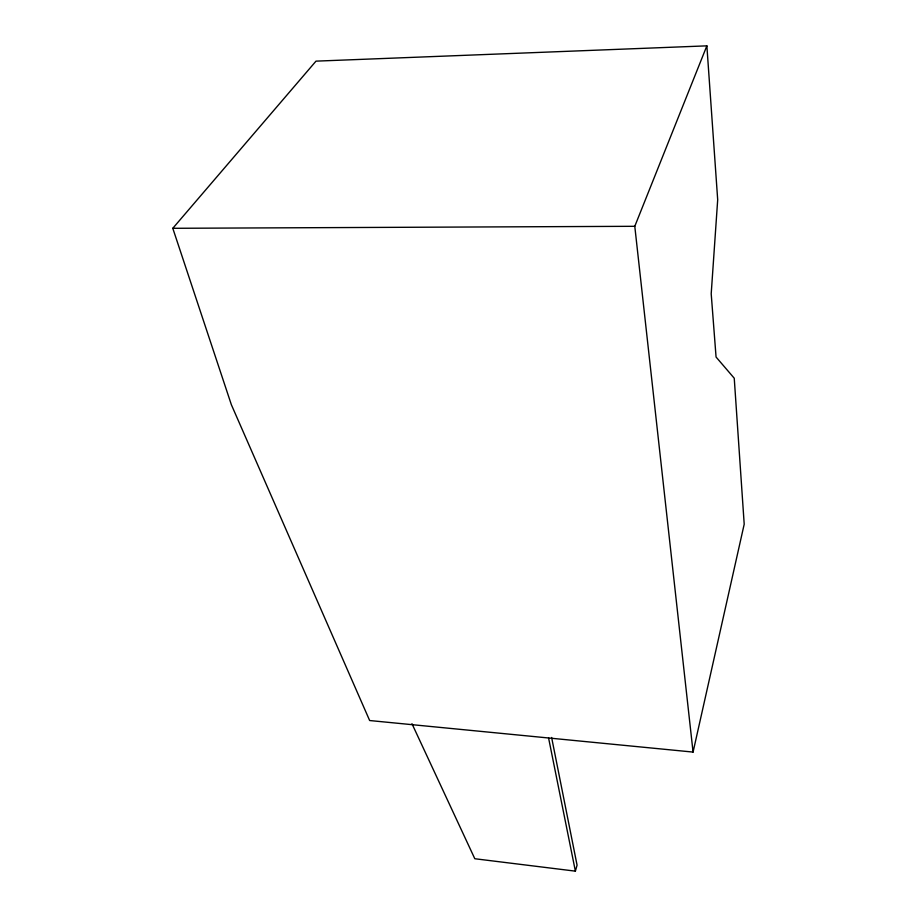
<?xml version="1.0" encoding="UTF-8"?>
<svg xmlns="http://www.w3.org/2000/svg" width="917" height="917" viewBox="0 0 917 917"><rect width="100%" height="100%" fill="white"/><g stroke="black" fill="none" stroke-linecap="round" stroke-linejoin="round"><path stroke-width="1.38" d="M693.069 752.078L744.203 524.203L734.242 378.228L716.062 357.034L711.202 293.795L717.69 199.757L706.869 45.85L315.998 61.141L172.797 228.299L231.359 404.706L369.654 720.533L693.069 752.078L634.782 226.304L706.869 45.85M411.962 723.696L474.811 858.736L575.383 871.15L577.068 865.144L551.621 737.474M172.797 228.299L634.782 226.304M548.561 737.876L575.383 871.15"/></g></svg>
